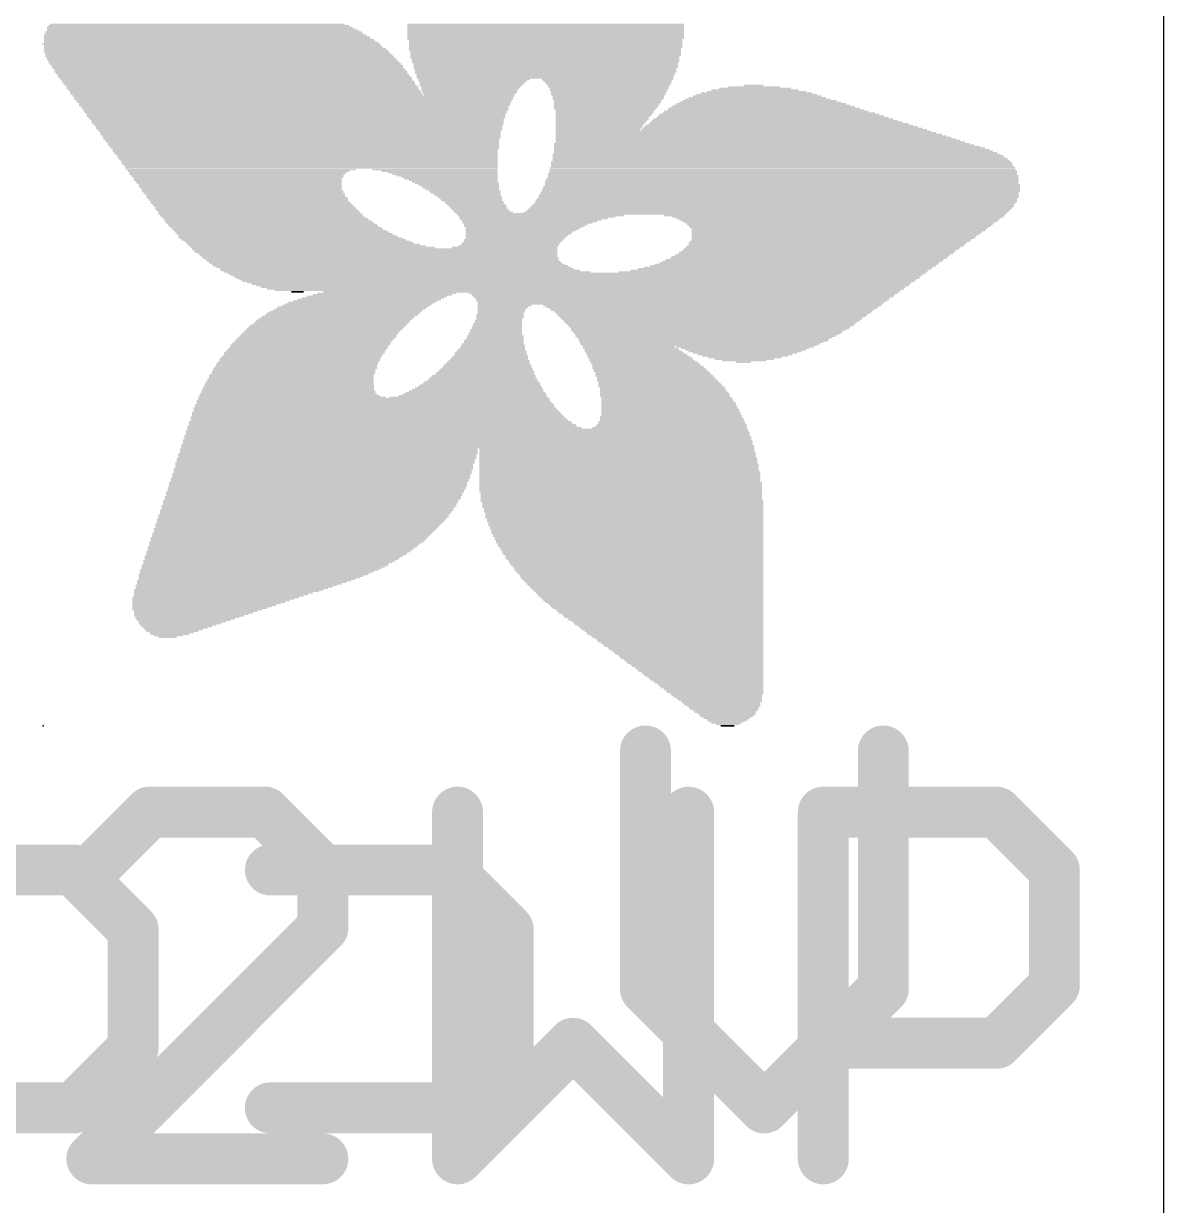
# Model space of a CAD drawing. Extents: x 0 to 10.2, y 0 to 12.7.
# Drawn here: x 7.317 to 10.16, y 6.806 to 9.752 of the extents above; entities that cross this region are included whole.
import ezdxf

# ---------------------------------------------------------------- set-up
doc = ezdxf.new("R2010")
doc.units = 0
for name, color, linetype in [('20', 53, 'CONTINUOUS'), ('21', 53, 'CONTINUOUS'), ('22', 40, 'CONTINUOUS'), ('23', 53, 'CONTINUOUS')]:
    doc.layers.add(name, color=color, linetype=linetype)

# ---------------------------------------------------------------- blocks, each defined once
blk = doc.blocks.new('RECT')
blk.add_solid([(-0.5, -0.5), (0.5, -0.5), (-0.5, 0.5), (0.5, 0.5)])

msp = doc.modelspace()

# ---------------------------------------------------------------- linework, layer by layer
at = {"layer": '20'}
msp.add_line((10.16, 10.16), (10.16, 2.54), dxfattribs=at)
at = {"layer": '21', "const_width": 0.127}
for points in [[(7.6316, 7.7858), (7.4876, 7.6418)], [(7.9197, 7.7858), (7.6316, 7.7858)], [(8.0638, 7.6418), (7.9197, 7.7858)], [(8.3997, 7.7858), (8.3997, 6.9215)], [(8.9759, 6.9215), (8.9759, 7.7858)], [(9.3118, 6.9215), (9.3118, 7.7858)], [(9.3118, 7.7858), (9.744, 7.7858)], [(9.744, 7.7858), (9.888, 7.6418)], [(8.0638, 7.4977), (8.0638, 7.6418)], [(9.888, 7.6418), (9.888, 7.3537)], [(7.4876, 6.9215), (8.0638, 7.4977)], [(9.888, 7.3537), (9.744, 7.2096)], [(8.3997, 6.9215), (8.6878, 7.2096)], [(8.6878, 7.2096), (8.9759, 6.9215)], [(9.744, 7.2096), (9.3118, 7.2096)], [(8.0638, 6.9215), (7.4876, 6.9215)]]:
    msp.add_lwpolyline(points, dxfattribs=at)
at = {"layer": '21', "const_width": 0.0635}
for points in [[(7.6316, 7.8176, 1), (7.6316, 7.7541)], [(7.6541, 7.7634, 1), (7.6092, 7.8083)], [(7.9422, 7.8083, 1), (7.8973, 7.7634)], [(7.9197, 7.7541, 1), (7.9197, 7.8176)], [(8.4314, 7.7858, 1), (8.3679, 7.7858)], [(9.0077, 7.7858, 1), (8.9442, 7.7858)], [(9.3436, 7.7858, 1), (9.2801, 7.7858)], [(9.3118, 7.8176, 1), (9.3118, 7.7541)], [(9.7664, 7.8083, 1), (9.7215, 7.7634)], [(9.744, 7.7541, 1), (9.744, 7.8176)], [(7.4651, 7.6642, 1), (7.51, 7.6193)], [(8.0955, 7.6418, 1), (8.032, 7.6418)], [(8.0413, 7.6193, 1), (8.0862, 7.6642)], [(9.9198, 7.6418, 1), (9.8563, 7.6418)], [(9.8656, 7.6193, 1), (9.9105, 7.6642)], [(8.0862, 7.4753, 1), (8.0413, 7.5202)], [(8.032, 7.4977, 1), (8.0955, 7.4977)], [(9.9105, 7.3312, 1), (9.8656, 7.3761)], [(9.8563, 7.3537, 1), (9.9198, 7.3537)], [(8.7102, 7.2321, 1), (8.6653, 7.1872)], [(8.7102, 7.1872, 1), (8.6653, 7.2321)], [(9.3118, 7.2414, 1), (9.3118, 7.1779)], [(9.7215, 7.2321, 1), (9.7664, 7.1872)], [(9.744, 7.1779, 1), (9.744, 7.2414)], [(7.4876, 6.9532, 1), (7.4876, 6.8898)], [(8.0638, 6.8898, 1), (8.0638, 6.9532)], [(7.4651, 6.944, 1), (7.51, 6.899)], [(8.3772, 6.944, 1), (8.4221, 6.899)], [(8.3679, 6.9215, 1), (8.4314, 6.9215)], [(8.9442, 6.9215, 1), (9.0077, 6.9215)], [(8.9535, 6.899, 1), (8.9984, 6.944)], [(9.2801, 6.9215, 1), (9.3436, 6.9215)]]:
    msp.add_lwpolyline(points, format="xyb", dxfattribs=at)
at = {"layer": '22', "const_width": 0.127}
for points in [[(8.8683, 7.3451), (8.8683, 7.9383)], [(9.4615, 7.9383), (9.4615, 7.3451)], [(6.9973, 7.6417), (7.4422, 7.6417)], [(7.4422, 7.6417), (7.5905, 7.4934)], [(7.9328, 7.6417), (8.3777, 7.6417)], [(8.3777, 7.6417), (8.526, 7.4934)], [(7.5905, 7.4934), (7.5905, 7.1968)], [(8.526, 7.4934), (8.526, 7.1968)], [(9.1649, 7.0485), (8.8683, 7.3451)], [(9.4615, 7.3451), (9.1649, 7.0485)], [(7.5905, 7.1968), (7.4422, 7.0485)], [(8.526, 7.1968), (8.3777, 7.0485)], [(7.4422, 7.0485), (6.9973, 7.0485)], [(8.3777, 7.0485), (7.9328, 7.0485)]]:
    msp.add_lwpolyline(points, dxfattribs=at)
at = {"layer": '22', "const_width": 0.0635}
for points in [[(8.9001, 7.9383, 1), (8.8366, 7.9383)], [(9.4933, 7.9383, 1), (9.4298, 7.9383)], [(7.4646, 7.6641, 1), (7.4197, 7.6192)], [(7.4422, 7.6099, 1), (7.4422, 7.6734)], [(7.9328, 7.6734, 1), (7.9328, 7.6099)], [(8.4001, 7.6641, 1), (8.3552, 7.6192)], [(8.3777, 7.6099, 1), (8.3777, 7.6734)], [(7.6222, 7.4934, 1), (7.5587, 7.4934)], [(7.568, 7.4709, 1), (7.6129, 7.5158)], [(8.5577, 7.4934, 1), (8.4942, 7.4934)], [(8.5035, 7.4709, 1), (8.5484, 7.5158)], [(8.8908, 7.3675, 1), (8.8459, 7.3226)], [(9.484, 7.3226, 1), (9.439, 7.3675)], [(8.8366, 7.3451, 1), (8.9001, 7.3451)], [(9.4298, 7.3451, 1), (9.4933, 7.3451)], [(7.6129, 7.1743, 1), (7.568, 7.2192)], [(8.5484, 7.1743, 1), (8.5035, 7.2192)], [(7.5587, 7.1968, 1), (7.6222, 7.1968)], [(8.4942, 7.1968, 1), (8.5577, 7.1968)], [(7.4197, 7.071, 1), (7.4646, 7.026)], [(7.4422, 7.0168, 1), (7.4422, 7.0803)], [(7.9328, 7.0803, 1), (7.9328, 7.0168)], [(8.3552, 7.071, 1), (8.4001, 7.026)], [(8.3777, 7.0168, 1), (8.3777, 7.0803)], [(9.1425, 7.071, 1), (9.1874, 7.026)], [(9.1425, 7.026, 1), (9.1874, 7.071)]]:
    msp.add_lwpolyline(points, format="xyb", dxfattribs=at)
at = {"layer": '23'}
msp.add_point((7.366, 8.001), dxfattribs=at)

# ---------------------------------------------------------------- block references
at = {"layer": '21'}
for p, xscale, yscale in [((7.7699, 9.7231), 0.8039, 0.0038), ((7.7661, 9.7307), 0.7887, 0.0038), ((7.768, 9.7269), 0.7925, 0.0038), ((7.7565, 9.7422), 0.762, 0.0038), ((7.7603, 9.7384), 0.7696, 0.0038), ((7.7642, 9.7346), 0.7773, 0.0039), ((7.7546, 9.746), 0.7506, 0.0038), ((7.7508, 9.7498), 0.7354, 0.0038), ((8.6195, 9.7498), 0.6896, 0.0038), ((8.6195, 9.746), 0.6896, 0.0038), ((8.6195, 9.7422), 0.6896, 0.0038), ((8.6195, 9.7384), 0.6896, 0.0038), ((8.6195, 9.7346), 0.6896, 0.0039), ((8.6195, 9.7307), 0.6896, 0.0038), ((8.6195, 9.7269), 0.6896, 0.0038), ((8.6195, 9.7231), 0.6896, 0.0038), ((7.7851, 9.7003), 0.842, 0.0038), ((7.7736, 9.7193), 0.8115, 0.0038), ((7.7755, 9.7155), 0.8153, 0.0038), ((7.7794, 9.7117), 0.823, 0.0038), ((7.7813, 9.7079), 0.8268, 0.0038), ((7.7851, 9.7041), 0.8344, 0.0038), ((7.7889, 9.6965), 0.842, 0.0039), ((7.7908, 9.6926), 0.8458, 0.0038), ((8.6195, 9.7193), 0.6896, 0.0038), ((8.6195, 9.7155), 0.6896, 0.0038), ((8.6176, 9.7117), 0.6858, 0.0038), ((8.6195, 9.7079), 0.682, 0.0038), ((8.6195, 9.7041), 0.682, 0.0038), ((8.6195, 9.7003), 0.682, 0.0038), ((8.6195, 9.6965), 0.682, 0.0039), ((8.6195, 9.6926), 0.682, 0.0038), ((7.7946, 9.6888), 0.8534, 0.0038), ((7.7966, 9.685), 0.8573, 0.0038), ((7.7985, 9.6812), 0.8611, 0.0038), ((7.806, 9.6698), 0.8687, 0.0038), ((7.8023, 9.6774), 0.8611, 0.0038), ((7.8042, 9.6736), 0.8649, 0.0038), ((7.8098, 9.666), 0.8687, 0.0038), ((7.8117, 9.6622), 0.8725, 0.0038), ((8.6176, 9.6888), 0.6782, 0.0038), ((8.6176, 9.685), 0.6782, 0.0038), ((8.6195, 9.6812), 0.6744, 0.0038), ((8.6195, 9.6774), 0.6744, 0.0038), ((8.6195, 9.6736), 0.6744, 0.0038), ((8.6176, 9.6698), 0.6706, 0.0038), ((8.6176, 9.666), 0.6706, 0.0038), ((8.6195, 9.6622), 0.6668, 0.0038), ((7.8155, 9.6584), 0.8725, 0.0039), ((7.8175, 9.6545), 0.8763, 0.0038), ((7.8213, 9.6507), 0.8763, 0.0038), ((7.8252, 9.6469), 0.8763, 0.0038), ((7.8252, 9.6431), 0.8763, 0.0038), ((7.829, 9.6393), 0.8763, 0.0038), ((7.8328, 9.6355), 0.8763, 0.0038), ((8.6195, 9.6584), 0.6668, 0.0039), ((8.6176, 9.6545), 0.663, 0.0038), ((8.6175, 9.6393), 0.6553, 0.0038), ((8.6195, 9.6507), 0.6592, 0.0038), ((8.6195, 9.6469), 0.6592, 0.0038), ((8.6195, 9.6431), 0.6592, 0.0038), ((8.6195, 9.6355), 0.6515, 0.0038), ((7.8347, 9.6317), 0.8801, 0.0038), ((7.8366, 9.6279), 0.8763, 0.0038), ((7.8422, 9.6203), 0.8801, 0.0039), ((7.8404, 9.6241), 0.8763, 0.0038), ((7.846, 9.6164), 0.8801, 0.0038), ((7.8479, 9.6126), 0.8763, 0.0038), ((7.8518, 9.6088), 0.8763, 0.0038), ((7.8537, 9.605), 0.8801, 0.0038), ((8.6175, 9.6279), 0.6477, 0.0038), ((8.6195, 9.6317), 0.6515, 0.0038), ((8.6175, 9.6203), 0.6401, 0.0039), ((8.6175, 9.6164), 0.6401, 0.0038), ((8.6195, 9.6241), 0.6439, 0.0038), ((8.4405, 9.6126), 0.2781, 0.0038), ((8.4367, 9.6088), 0.2705, 0.0038), ((8.4367, 9.605), 0.2629, 0.0038), ((8.7738, 9.6126), 0.3276, 0.0038), ((8.7738, 9.6088), 0.32, 0.0038), ((8.7757, 9.605), 0.3162, 0.0038), ((7.8556, 9.6012), 0.8763, 0.0038), ((7.8594, 9.5974), 0.8763, 0.0038), ((7.8633, 9.5936), 0.8763, 0.0038), ((7.8633, 9.5898), 0.8763, 0.0038), ((7.8671, 9.586), 0.8763, 0.0038), ((7.8709, 9.5822), 0.8763, 0.0039), ((7.8709, 9.5783), 0.8763, 0.0038), ((7.8747, 9.5745), 0.8763, 0.0038), ((8.4347, 9.6012), 0.259, 0.0038), ((8.4328, 9.5974), 0.2552, 0.0038), ((8.4328, 9.5936), 0.2476, 0.0038), ((8.4309, 9.5898), 0.2438, 0.0038), ((8.429, 9.586), 0.24, 0.0038), ((8.4309, 9.5822), 0.2362, 0.0039), ((8.429, 9.5783), 0.2324, 0.0038), ((8.429, 9.5745), 0.2248, 0.0038), ((8.7757, 9.6012), 0.3086, 0.0038), ((8.7776, 9.5974), 0.3048, 0.0038), ((8.7757, 9.5936), 0.301, 0.0038), ((8.7776, 9.5898), 0.2972, 0.0038), ((8.7757, 9.586), 0.2934, 0.0038), ((8.7776, 9.5822), 0.2896, 0.0039), ((8.7757, 9.5783), 0.2858, 0.0038), ((8.7757, 9.5745), 0.2858, 0.0038), ((9.1453, 9.5745), 0.301, 0.0038), ((9.1453, 9.5783), 0.2781, 0.0038), ((9.1453, 9.5822), 0.2477, 0.0039), ((9.1415, 9.586), 0.2171, 0.0038), ((9.1415, 9.5898), 0.1791, 0.0038), ((9.1395, 9.5936), 0.1295, 0.0038), ((9.1377, 9.5974), 0.0495, 0.0038), ((7.9909, 9.5707), 1.1011, 0.0038), ((7.9909, 9.5669), 1.0935, 0.0038), ((7.9909, 9.5631), 1.0935, 0.0038), ((7.9909, 9.5593), 1.0859, 0.0038), ((7.9928, 9.5555), 1.0821, 0.0038), ((7.9928, 9.5517), 1.0745, 0.0038), ((7.9928, 9.5479), 1.0745, 0.0038), ((7.9927, 9.5441), 1.0668, 0.0039), ((8.7757, 9.5707), 0.2782, 0.0038), ((8.7757, 9.5669), 0.2782, 0.0038), ((8.7738, 9.5631), 0.2744, 0.0038), ((8.7737, 9.5593), 0.2667, 0.0038), ((8.7737, 9.5555), 0.2667, 0.0038), ((8.7699, 9.5479), 0.2591, 0.0038), ((8.7699, 9.5441), 0.2591, 0.0039), ((8.7719, 9.5517), 0.2629, 0.0038), ((9.1624, 9.5441), 0.4572, 0.0039), ((9.1586, 9.5479), 0.442, 0.0038), ((9.1567, 9.5517), 0.423, 0.0038), ((9.1548, 9.5555), 0.4038, 0.0038), ((9.1529, 9.5593), 0.3848, 0.0038), ((9.1491, 9.5631), 0.362, 0.0038), ((9.1471, 9.5669), 0.3429, 0.0038), ((9.1472, 9.5707), 0.32, 0.0038), ((7.9947, 9.5402), 1.0629, 0.0038), ((7.9966, 9.5364), 1.0591, 0.0038), ((7.9947, 9.5326), 1.0553, 0.0038), ((7.9966, 9.5288), 1.0515, 0.0038), ((7.9966, 9.525), 1.0439, 0.0038), ((7.9966, 9.5212), 1.0439, 0.0038), ((7.9985, 9.5174), 1.0401, 0.0038), ((8.7681, 9.5402), 0.2553, 0.0038), ((8.7681, 9.5364), 0.2476, 0.0038), ((8.7662, 9.5326), 0.2438, 0.0038), ((8.7662, 9.5288), 0.2438, 0.0038), ((8.7643, 9.525), 0.24, 0.0038), ((8.7624, 9.5212), 0.2362, 0.0038), ((8.7605, 9.5174), 0.2324, 0.0038), ((9.1852, 9.5174), 0.5791, 0.0038), ((9.1814, 9.5212), 0.5639, 0.0038), ((9.1776, 9.525), 0.5487, 0.0038), ((9.1758, 9.5288), 0.5295, 0.0038), ((9.17, 9.5326), 0.5105, 0.0038), ((9.1682, 9.5364), 0.4915, 0.0038), ((9.1643, 9.5402), 0.4762, 0.0038), ((7.9985, 9.5136), 1.0325, 0.0038), ((8.0004, 9.5098), 1.0287, 0.0038), ((8.0004, 9.506), 1.0287, 0.0039), ((8.0023, 9.5021), 1.0249, 0.0038), ((8.0023, 9.4983), 1.0173, 0.0038), ((8.0042, 9.4945), 1.0135, 0.0038), ((8.0042, 9.4907), 1.0135, 0.0038), ((8.0061, 9.4869), 1.0096, 0.0038), ((8.7547, 9.5021), 0.2209, 0.0038), ((8.7509, 9.4907), 0.2133, 0.0038), ((8.7605, 9.5136), 0.2324, 0.0038), ((8.7586, 9.5098), 0.2286, 0.0038), ((8.7567, 9.506), 0.2247, 0.0039), ((8.7529, 9.4983), 0.2171, 0.0038), ((8.7529, 9.4945), 0.2171, 0.0038), ((8.7491, 9.4869), 0.2095, 0.0038), ((9.2139, 9.4869), 0.7125, 0.0038), ((9.2101, 9.4907), 0.6973, 0.0038), ((9.2062, 9.4945), 0.682, 0.0038), ((9.2024, 9.4983), 0.6668, 0.0038), ((9.2005, 9.5021), 0.6477, 0.0038), ((9.1948, 9.506), 0.6286, 0.0039), ((9.191, 9.5098), 0.6134, 0.0038), ((9.1872, 9.5136), 0.5982, 0.0038), ((8.0061, 9.4831), 1.002, 0.0038), ((8.008, 9.4793), 0.9982, 0.0038), ((8.008, 9.4755), 0.9982, 0.0038), ((8.0099, 9.4717), 0.9944, 0.0038), ((8.0118, 9.4679), 0.9906, 0.0039), ((8.0099, 9.464), 0.9868, 0.0038), ((8.0118, 9.4602), 0.983, 0.0038), ((8.0137, 9.4564), 0.9792, 0.0038), ((9.1319, 9.4717), 0.9753, 0.0038), ((9.1129, 9.4831), 0.9372, 0.0038), ((9.1186, 9.4793), 0.9486, 0.0038), ((9.1434, 9.464), 0.9982, 0.0038), ((9.1491, 9.4602), 1.0096, 0.0038), ((9.1548, 9.4564), 1.021, 0.0038), ((9.1263, 9.4755), 0.9639, 0.0038), ((9.1377, 9.4679), 0.9867, 0.0039), ((8.0156, 9.4526), 0.9754, 0.0038), ((8.0156, 9.4488), 0.9754, 0.0038), ((8.0175, 9.445), 0.9716, 0.0038), ((8.0194, 9.4412), 0.9678, 0.0038), ((8.0195, 9.4374), 0.9601, 0.0038), ((8.0195, 9.4336), 0.9601, 0.0038), ((8.0213, 9.4298), 0.9563, 0.0039), ((8.0233, 9.4259), 0.9525, 0.0038), ((9.1948, 9.4259), 1.1164, 0.0038), ((9.1776, 9.4412), 1.0745, 0.0038), ((9.1928, 9.4298), 1.1049, 0.0039), ((9.1586, 9.4526), 1.0364, 0.0038), ((9.1643, 9.4488), 1.0478, 0.0038), ((9.1719, 9.445), 1.063, 0.0038), ((9.1834, 9.4374), 1.0859, 0.0038), ((9.1872, 9.4336), 1.0935, 0.0038), ((8.0252, 9.4221), 0.9487, 0.0038), ((8.0252, 9.4183), 0.9487, 0.0038), ((8.0271, 9.4145), 0.9449, 0.0038), ((8.029, 9.4107), 0.9411, 0.0038), ((8.0309, 9.4069), 0.9373, 0.0038), ((8.0309, 9.4031), 0.9373, 0.0038), ((8.0328, 9.3993), 0.9335, 0.0038), ((9.2062, 9.4069), 1.1468, 0.0038), ((9.2081, 9.4031), 1.1506, 0.0038), ((9.2081, 9.3993), 1.1506, 0.0038), ((9.1986, 9.4221), 1.124, 0.0038), ((9.2005, 9.4183), 1.1278, 0.0038), ((9.2043, 9.4145), 1.1354, 0.0038), ((9.2062, 9.4107), 1.1392, 0.0038), ((8.0347, 9.3955), 0.9297, 0.0038), ((8.0347, 9.3917), 0.9297, 0.0039), ((7.8594, 9.3878), 0.5715, 0.0038), ((7.8537, 9.384), 0.5524, 0.0038), ((7.8518, 9.3802), 0.541, 0.0038), ((7.8499, 9.3764), 0.5372, 0.0038), ((7.8499, 9.3726), 0.5296, 0.0038), ((7.8518, 9.3688), 0.5258, 0.0038), ((8.3433, 9.3878), 0.3124, 0.0038), ((8.3547, 9.384), 0.2896, 0.0038), ((8.3624, 9.3802), 0.2743, 0.0038), ((8.3681, 9.3764), 0.2629, 0.0038), ((8.3738, 9.3726), 0.2515, 0.0038), ((8.3795, 9.3688), 0.2401, 0.0038), ((9.2119, 9.3726), 1.1735, 0.0038), ((9.2119, 9.3688), 1.1735, 0.0038), ((9.2101, 9.3764), 1.1697, 0.0038), ((9.2119, 9.384), 1.1659, 0.0038), ((9.2119, 9.3802), 1.1659, 0.0038), ((9.2101, 9.3917), 1.1621, 0.0039), ((9.2101, 9.3878), 1.1621, 0.0038), ((9.2101, 9.3955), 1.1545, 0.0038), ((7.8518, 9.365), 0.5182, 0.0038), ((7.8518, 9.3612), 0.5182, 0.0038), ((7.8537, 9.3574), 0.5144, 0.0038), ((7.8556, 9.3536), 0.5106, 0.0039), ((7.8575, 9.3497), 0.5068, 0.0038), ((7.8575, 9.3459), 0.5068, 0.0038), ((7.8594, 9.3421), 0.503, 0.0038), ((7.8613, 9.3383), 0.4992, 0.0038), ((8.3833, 9.365), 0.2324, 0.0038), ((8.389, 9.3612), 0.221, 0.0038), ((8.3928, 9.3574), 0.2134, 0.0038), ((8.3985, 9.3536), 0.2096, 0.0039), ((8.4024, 9.3497), 0.2019, 0.0038), ((8.4062, 9.3459), 0.1943, 0.0038), ((8.4081, 9.3421), 0.1905, 0.0038), ((8.4119, 9.3383), 0.1829, 0.0038), ((9.2063, 9.3383), 1.1925, 0.0038), ((9.2081, 9.3459), 1.1887, 0.0038), ((9.2081, 9.3421), 1.1887, 0.0038), ((9.2081, 9.3574), 1.1811, 0.0038), ((9.2081, 9.3536), 1.1811, 0.0039), ((9.2101, 9.3497), 1.1849, 0.0038), ((9.2101, 9.365), 1.1773, 0.0038), ((9.2101, 9.3612), 1.1773, 0.0038), ((7.8632, 9.3345), 0.503, 0.0038), ((7.8652, 9.3307), 0.4991, 0.0038), ((7.869, 9.3269), 0.4991, 0.0038), ((7.8709, 9.3231), 0.4953, 0.0038), ((7.8728, 9.3193), 0.4991, 0.0038), ((7.8765, 9.3155), 0.4991, 0.0039), ((7.8784, 9.3116), 0.4953, 0.0038), ((8.4176, 9.3345), 0.1791, 0.0038), ((8.4195, 9.3307), 0.1753, 0.0038), ((8.4233, 9.3269), 0.1676, 0.0038), ((8.4252, 9.3231), 0.1638, 0.0038), ((8.4309, 9.3193), 0.16, 0.0038), ((8.4328, 9.3155), 0.1562, 0.0039), ((8.4347, 9.3116), 0.1524, 0.0038), ((9.1948, 9.3116), 1.2002, 0.0038), ((9.1967, 9.3155), 1.1964, 0.0039), ((9.2005, 9.3231), 1.1964, 0.0038), ((9.2005, 9.3193), 1.1964, 0.0038), ((9.2025, 9.3307), 1.1925, 0.0038), ((9.2025, 9.3269), 1.1925, 0.0038), ((9.2063, 9.3345), 1.1925, 0.0038), ((7.8822, 9.3078), 0.4953, 0.0038), ((7.8841, 9.304), 0.4991, 0.0038), ((7.888, 9.3002), 0.4991, 0.0038), ((7.8918, 9.2964), 0.4991, 0.0038), ((7.8956, 9.2926), 0.4991, 0.0038), ((7.8975, 9.2888), 0.503, 0.0038), ((7.9013, 9.285), 0.503, 0.0038), ((7.9052, 9.2812), 0.5029, 0.0038), ((8.4404, 9.3078), 0.1486, 0.0038), ((8.4423, 9.304), 0.1448, 0.0038), ((8.4461, 9.3002), 0.1448, 0.0038), ((8.45, 9.2964), 0.1447, 0.0038), ((8.4519, 9.2926), 0.1409, 0.0038), ((8.4557, 9.2888), 0.1409, 0.0038), ((8.4595, 9.285), 0.141, 0.0038), ((8.4652, 9.2812), 0.1448, 0.0038), ((9.1681, 9.2812), 1.2078, 0.0038), ((9.1738, 9.285), 1.2039, 0.0038), ((9.1776, 9.2888), 1.2039, 0.0038), ((9.1814, 9.2926), 1.2039, 0.0038), ((9.1853, 9.2964), 1.204, 0.0038), ((9.1872, 9.3002), 1.2002, 0.0038), ((9.191, 9.304), 1.2002, 0.0038), ((9.1948, 9.3078), 1.2002, 0.0038), ((7.9071, 9.2774), 0.5067, 0.0039), ((7.9108, 9.2735), 0.5067, 0.0038), ((7.9146, 9.2697), 0.5067, 0.0038), ((7.9204, 9.2659), 0.5105, 0.0038), ((7.9242, 9.2621), 0.5105, 0.0038), ((7.928, 9.2583), 0.5182, 0.0038), ((7.9318, 9.2545), 0.5182, 0.0038), ((7.9375, 9.2507), 0.522, 0.0038), ((9.0824, 9.2774), 1.3716, 0.0039), ((8.6081, 9.2735), 0.4153, 0.0038), ((8.5985, 9.2697), 0.3886, 0.0038), ((8.589, 9.2659), 0.3696, 0.0038), ((8.5833, 9.2621), 0.3506, 0.0038), ((8.5794, 9.2583), 0.3353, 0.0038), ((8.5738, 9.2545), 0.3239, 0.0038), ((8.57, 9.2507), 0.3086, 0.0038), ((9.3396, 9.2735), 0.8496, 0.0038), ((9.3472, 9.2697), 0.8268, 0.0038), ((9.3491, 9.2659), 0.8078, 0.0038), ((9.3511, 9.2621), 0.7963, 0.0038), ((9.3529, 9.2583), 0.7848, 0.0038), ((9.3529, 9.2545), 0.7696, 0.0038), ((9.3529, 9.2507), 0.762, 0.0038), ((7.9413, 9.2469), 0.522, 0.0038), ((7.947, 9.2431), 0.5258, 0.0038), ((7.9508, 9.2393), 0.5258, 0.0039), ((7.9566, 9.2354), 0.5295, 0.0038), ((7.9623, 9.2316), 0.5334, 0.0038), ((7.968, 9.2278), 0.5372, 0.0038), ((7.9737, 9.224), 0.541, 0.0038), ((7.9775, 9.2202), 0.5486, 0.0038), ((8.5662, 9.2469), 0.3009, 0.0038), ((8.5643, 9.2431), 0.2895, 0.0038), ((8.5605, 9.2393), 0.2819, 0.0039), ((8.5567, 9.2354), 0.2743, 0.0038), ((8.5529, 9.2316), 0.2667, 0.0038), ((8.5471, 9.224), 0.2552, 0.0038), ((8.5452, 9.2202), 0.2514, 0.0038), ((8.551, 9.2278), 0.2629, 0.0038), ((9.3529, 9.2469), 0.7544, 0.0038), ((9.351, 9.2431), 0.743, 0.0038), ((9.351, 9.2393), 0.7354, 0.0039), ((9.3491, 9.2354), 0.7316, 0.0038), ((9.3453, 9.2316), 0.7239, 0.0038), ((9.3377, 9.2202), 0.7087, 0.0038), ((9.3434, 9.2278), 0.7201, 0.0038), ((9.3396, 9.224), 0.7125, 0.0038), ((7.9851, 9.2164), 0.5563, 0.0038), ((7.9909, 9.2126), 0.5601, 0.0038), ((8.0004, 9.2088), 0.5639, 0.0038), ((8.0061, 9.205), 0.5677, 0.0038), ((8.0156, 9.2012), 0.5792, 0.0039), ((8.0252, 9.1973), 0.5905, 0.0038), ((8.0385, 9.1935), 0.6096, 0.0038), ((8.5167, 9.1935), 0.2629, 0.0038), ((8.5262, 9.1973), 0.2515, 0.0038), ((8.53, 9.2012), 0.2439, 0.0039), ((8.5338, 9.205), 0.2439, 0.0038), ((8.5395, 9.2126), 0.2476, 0.0038), ((8.5376, 9.2088), 0.2438, 0.0038), ((8.5433, 9.2164), 0.2476, 0.0038), ((9.311, 9.1935), 0.6858, 0.0038), ((9.3167, 9.1973), 0.6896, 0.0038), ((9.3224, 9.205), 0.6934, 0.0038), ((9.3205, 9.2012), 0.6896, 0.0039), ((9.3282, 9.2088), 0.6973, 0.0038), ((9.3358, 9.2164), 0.7049, 0.0038), ((9.332, 9.2126), 0.6973, 0.0038), ((8.1928, 9.1897), 0.9106, 0.0038), ((8.1947, 9.1859), 0.9068, 0.0038), ((8.1966, 9.1821), 0.903, 0.0038), ((8.2004, 9.1783), 0.8954, 0.0038), ((8.2023, 9.1745), 0.8916, 0.0038), ((8.2042, 9.1707), 0.8878, 0.0038), ((8.208, 9.1669), 0.8878, 0.0038), ((8.2119, 9.1631), 0.8801, 0.0039), ((9.2653, 9.1631), 0.6934, 0.0039), ((9.2748, 9.1669), 0.6896, 0.0038), ((9.2786, 9.1707), 0.6896, 0.0038), ((9.2843, 9.1745), 0.6858, 0.0038), ((9.292, 9.1783), 0.6858, 0.0038), ((9.2958, 9.1821), 0.6858, 0.0038), ((9.3015, 9.1859), 0.682, 0.0038), ((9.3072, 9.1897), 0.6858, 0.0038), ((8.2157, 9.1592), 0.8801, 0.0038), ((8.2195, 9.1554), 0.8801, 0.0038), ((8.2271, 9.1516), 0.8801, 0.0038), ((8.2328, 9.1478), 0.8839, 0.0038), ((8.2404, 9.144), 0.884, 0.0038), ((8.2481, 9.1402), 0.8839, 0.0038), ((8.2576, 9.1364), 0.8953, 0.0038), ((8.2747, 9.1326), 0.9144, 0.0038), ((9.1853, 9.1326), 0.7696, 0.0038), ((9.2024, 9.1364), 0.743, 0.0038), ((9.2157, 9.1402), 0.7315, 0.0038), ((9.2253, 9.144), 0.7201, 0.0038), ((9.2367, 9.1478), 0.7124, 0.0038), ((9.2444, 9.1516), 0.7049, 0.0038), ((9.252, 9.1554), 0.6973, 0.0038), ((9.2596, 9.1592), 0.6972, 0.0038), ((8.6957, 9.1288), 1.7412, 0.0038), ((8.6957, 9.125), 1.726, 0.0039), ((8.6975, 9.1211), 1.7145, 0.0038), ((8.6995, 9.1173), 1.703, 0.0038), ((8.6995, 9.1135), 1.6878, 0.0038), ((8.7014, 9.1097), 1.6764, 0.0038), ((8.7033, 9.1059), 1.6574, 0.0038), ((8.7072, 9.1021), 1.6421, 0.0038), ((8.711, 9.0983), 1.6269, 0.0038), ((8.7128, 9.0945), 1.6078, 0.0038), ((8.7186, 9.0907), 1.5887, 0.0038), ((8.7242, 9.0869), 1.5621, 0.0039), ((8.0004, 9.083), 0.0305, 0.0038), ((8.2119, 9.0754), 0.3467, 0.0038), ((8.2233, 9.0792), 0.3467, 0.0038), ((8.7833, 9.083), 1.4364, 0.0038), ((8.9624, 9.0792), 1.0706, 0.0038), ((8.9624, 9.0754), 1.0554, 0.0038), ((8.1375, 9.0449), 0.3734, 0.0038), ((8.1471, 9.0488), 0.3695, 0.0039), ((8.1528, 9.0526), 0.3657, 0.0038), ((8.1604, 9.0564), 0.3658, 0.0038), ((8.1699, 9.0602), 0.362, 0.0038), ((8.1795, 9.064), 0.3581, 0.0038), ((8.189, 9.0678), 0.3543, 0.0038), ((8.1985, 9.0716), 0.3505, 0.0038), ((8.9624, 9.0716), 1.0478, 0.0038), ((8.9604, 9.0678), 1.0363, 0.0038), ((8.9604, 9.064), 1.0287, 0.0038), ((8.9586, 9.0602), 1.0249, 0.0038), ((8.9566, 9.0564), 1.0135, 0.0038), ((8.5166, 9.0488), 0.1334, 0.0039), ((8.5128, 9.0449), 0.1258, 0.0038), ((8.9548, 9.0526), 1.0097, 0.0038), ((9.0348, 9.0488), 0.842, 0.0039), ((9.0348, 9.0449), 0.8268, 0.0038), ((8.0937, 9.0145), 0.3848, 0.0038), ((8.0994, 9.0183), 0.381, 0.0038), ((8.1032, 9.0221), 0.381, 0.0038), ((8.1109, 9.0259), 0.381, 0.0038), ((8.1147, 9.0297), 0.381, 0.0038), ((8.1204, 9.0335), 0.3772, 0.0038), ((8.1261, 9.0373), 0.3734, 0.0038), ((8.1337, 9.0411), 0.3734, 0.0038), ((8.5032, 9.0145), 0.1143, 0.0038), ((8.5052, 9.0259), 0.1181, 0.0038), ((8.5052, 9.0221), 0.1181, 0.0038), ((8.5052, 9.0183), 0.1181, 0.0038), ((8.507, 9.0297), 0.1143, 0.0038), ((8.5109, 9.0411), 0.122, 0.0038), ((8.509, 9.0373), 0.1182, 0.0038), ((8.509, 9.0335), 0.1182, 0.0038), ((9.0367, 9.0411), 0.8154, 0.0038), ((9.0348, 9.0373), 0.8039, 0.0038), ((9.0366, 9.0335), 0.7925, 0.0038), ((9.0367, 9.0297), 0.7848, 0.0038), ((9.0348, 9.0259), 0.7734, 0.0038), ((9.0348, 9.0221), 0.7658, 0.0038), ((9.0329, 9.0183), 0.7544, 0.0038), ((9.0329, 9.0145), 0.7468, 0.0038), ((8.0613, 8.984), 0.3886, 0.0038), ((8.0651, 8.9878), 0.3886, 0.0038), ((8.069, 8.9916), 0.3887, 0.0038), ((8.0728, 8.9954), 0.3887, 0.0038), ((8.0766, 8.9992), 0.3886, 0.0038), ((8.0823, 9.003), 0.3848, 0.0038), ((8.0861, 9.0068), 0.3848, 0.0038), ((8.0899, 9.0107), 0.3848, 0.0039), ((8.4957, 8.9878), 0.1295, 0.0038), ((8.4957, 8.984), 0.1295, 0.0038), ((8.4976, 8.9954), 0.1257, 0.0038), ((8.4976, 8.9916), 0.1257, 0.0038), ((8.4995, 9.003), 0.1219, 0.0038), ((8.4995, 8.9992), 0.1219, 0.0038), ((8.5014, 9.0107), 0.1181, 0.0039), ((8.5014, 9.0068), 0.1181, 0.0038), ((9.0328, 9.0107), 0.7391, 0.0039), ((9.031, 9.0068), 0.7277, 0.0038), ((9.031, 9.003), 0.7201, 0.0038), ((9.031, 8.9992), 0.7125, 0.0038), ((9.029, 8.9954), 0.7011, 0.0038), ((9.0291, 8.9916), 0.6934, 0.0038), ((9.0253, 8.9878), 0.6858, 0.0038), ((9.0234, 8.984), 0.6743, 0.0038), ((8.0366, 8.9573), 0.3925, 0.0038), ((8.0404, 8.9611), 0.3924, 0.0038), ((8.0442, 8.9649), 0.3924, 0.0038), ((8.048, 8.9687), 0.3924, 0.0038), ((8.0518, 8.9726), 0.3924, 0.0039), ((8.0537, 8.9764), 0.3886, 0.0038), ((8.0575, 8.9802), 0.3886, 0.0038), ((8.49, 8.9611), 0.1485, 0.0038), ((8.49, 8.9573), 0.1485, 0.0038), ((8.4919, 8.9649), 0.1447, 0.0038), ((8.4938, 8.9726), 0.1409, 0.0039), ((8.4938, 8.9687), 0.1409, 0.0038), ((8.4938, 8.9802), 0.1333, 0.0038), ((8.4938, 8.9764), 0.1333, 0.0038), ((9.0234, 8.9802), 0.6667, 0.0038), ((9.0214, 8.9764), 0.6553, 0.0038), ((9.0176, 8.9726), 0.6477, 0.0039), ((9.0158, 8.9687), 0.6363, 0.0038), ((9.0138, 8.9649), 0.6248, 0.0038), ((9.0119, 8.9611), 0.621, 0.0038), ((9.0081, 8.9573), 0.6058, 0.0038), ((8.0175, 8.9306), 0.4, 0.0038), ((8.0156, 8.9268), 0.3962, 0.0038), ((8.0194, 8.9345), 0.3962, 0.0039), ((8.0232, 8.9383), 0.3962, 0.0038), ((8.0271, 8.9421), 0.3963, 0.0038), ((8.029, 8.9459), 0.3925, 0.0038), ((8.0309, 8.9497), 0.3963, 0.0038), ((8.0347, 8.9535), 0.3963, 0.0038), ((8.4824, 8.9306), 0.1791, 0.0038), ((8.4824, 8.9268), 0.1791, 0.0038), ((8.4843, 8.9345), 0.1753, 0.0039), ((8.4843, 8.9383), 0.1677, 0.0038), ((8.4862, 8.9421), 0.1639, 0.0038), ((8.4881, 8.9497), 0.1601, 0.0038), ((8.4881, 8.9459), 0.1601, 0.0038), ((8.488, 8.9535), 0.1524, 0.0038), ((9.0043, 8.9535), 0.5982, 0.0038), ((9.0024, 8.9497), 0.5868, 0.0038), ((8.8309, 8.9421), 0.2363, 0.0038), ((8.8271, 8.9459), 0.2286, 0.0038), ((8.8347, 8.9383), 0.2363, 0.0038), ((8.8385, 8.9345), 0.2439, 0.0039), ((8.8424, 8.9306), 0.2438, 0.0038), ((8.8462, 8.9268), 0.2514, 0.0038), ((9.1166, 8.9459), 0.3429, 0.0038), ((9.1167, 8.9421), 0.32, 0.0038), ((9.1186, 8.9383), 0.301, 0.0038), ((9.1167, 8.9345), 0.282, 0.0039), ((9.1167, 8.9306), 0.259, 0.0038), ((9.1167, 8.9268), 0.2362, 0.0038), ((7.9966, 8.8963), 0.4039, 0.0039), ((7.9985, 8.9002), 0.4001, 0.0038), ((8.0004, 8.904), 0.4039, 0.0038), ((8.0023, 8.9078), 0.4001, 0.0038), ((8.0061, 8.9154), 0.4, 0.0038), ((8.0061, 8.9116), 0.4, 0.0038), ((8.0099, 8.9192), 0.4, 0.0038), ((8.0118, 8.923), 0.3962, 0.0038), ((8.4728, 8.8963), 0.221, 0.0039), ((8.4747, 8.9002), 0.2172, 0.0038), ((8.4747, 8.904), 0.2096, 0.0038), ((8.4766, 8.9078), 0.2058, 0.0038), ((8.4786, 8.9116), 0.2019, 0.0038), ((8.4786, 8.9154), 0.1943, 0.0038), ((8.4805, 8.9192), 0.1905, 0.0038), ((8.4824, 8.923), 0.1867, 0.0038), ((8.85, 8.923), 0.2514, 0.0038), ((8.8538, 8.9192), 0.259, 0.0038), ((8.8576, 8.9154), 0.2591, 0.0038), ((8.8596, 8.9116), 0.2629, 0.0038), ((8.8652, 8.9078), 0.2667, 0.0038), ((8.8672, 8.904), 0.2705, 0.0038), ((8.871, 8.9002), 0.2705, 0.0038), ((8.8748, 8.8963), 0.2781, 0.0039), ((9.1167, 8.923), 0.2134, 0.0038), ((9.1167, 8.9192), 0.1828, 0.0038), ((9.1148, 8.9154), 0.1486, 0.0038), ((9.1148, 8.9116), 0.1105, 0.0038), ((9.1128, 8.9078), 0.0381, 0.0038), ((7.9851, 8.8735), 0.4115, 0.0038), ((7.9851, 8.8697), 0.4115, 0.0038), ((7.987, 8.8773), 0.4077, 0.0038), ((7.9909, 8.8849), 0.4077, 0.0038), ((7.9909, 8.8811), 0.4077, 0.0038), ((7.9947, 8.8925), 0.4077, 0.0038), ((7.9928, 8.8887), 0.4039, 0.0038), ((8.4633, 8.8697), 0.2629, 0.0038), ((8.4652, 8.8735), 0.2591, 0.0038), ((8.4671, 8.8773), 0.2476, 0.0038), ((8.469, 8.8811), 0.2438, 0.0038), ((8.4709, 8.8849), 0.24, 0.0038), ((8.4709, 8.8887), 0.2324, 0.0038), ((8.4728, 8.8925), 0.2286, 0.0038), ((8.8766, 8.8925), 0.2819, 0.0038), ((8.8804, 8.8887), 0.2819, 0.0038), ((8.8824, 8.8849), 0.2858, 0.0038), ((8.8862, 8.8811), 0.2858, 0.0038), ((8.8881, 8.8773), 0.2896, 0.0038), ((8.89, 8.8735), 0.2934, 0.0038), ((8.8938, 8.8697), 0.2934, 0.0038), ((7.9775, 8.843), 0.4268, 0.0038), ((7.9775, 8.8392), 0.4268, 0.0038), ((7.9795, 8.8506), 0.4229, 0.0038), ((7.9795, 8.8468), 0.4229, 0.0038), ((7.9813, 8.8582), 0.4191, 0.0039), ((7.9813, 8.8544), 0.4191, 0.0038), ((7.9832, 8.8659), 0.4153, 0.0038), ((7.9832, 8.8621), 0.4153, 0.0038), ((8.45, 8.8392), 0.3277, 0.0038), ((8.4519, 8.843), 0.3163, 0.0038), ((8.4557, 8.8468), 0.3086, 0.0038), ((8.4557, 8.8506), 0.301, 0.0038), ((8.4595, 8.8544), 0.2934, 0.0038), ((8.4595, 8.8582), 0.2857, 0.0039), ((8.4614, 8.8621), 0.2743, 0.0038), ((8.4633, 8.8659), 0.2705, 0.0038), ((8.8957, 8.8659), 0.2972, 0.0038), ((8.8976, 8.8621), 0.301, 0.0038), ((8.9071, 8.8468), 0.3125, 0.0038), ((8.9014, 8.8582), 0.301, 0.0039), ((8.9033, 8.8544), 0.3048, 0.0038), ((8.9052, 8.8506), 0.3086, 0.0038), ((8.9109, 8.843), 0.3125, 0.0038), ((8.9109, 8.8392), 0.3125, 0.0038), ((8.189, 8.8125), 0.8801, 0.0038), ((8.1909, 8.8087), 0.8839, 0.0038), ((7.987, 8.8201), 0.4686, 0.0039), ((8.1909, 8.8163), 0.8763, 0.0038), ((7.9775, 8.8278), 0.442, 0.0038), ((7.9813, 8.824), 0.4496, 0.0038), ((7.9775, 8.8354), 0.4344, 0.0038), ((7.9775, 8.8316), 0.4344, 0.0038), ((8.4271, 8.8201), 0.3962, 0.0039), ((8.4366, 8.824), 0.3696, 0.0038), ((8.4424, 8.8278), 0.3581, 0.0038), ((8.4443, 8.8316), 0.3467, 0.0038), ((8.4462, 8.8354), 0.3353, 0.0038), ((8.9147, 8.8316), 0.3201, 0.0038), ((8.9129, 8.8354), 0.3163, 0.0038), ((8.9167, 8.8278), 0.3239, 0.0038), ((8.9167, 8.824), 0.3239, 0.0038), ((8.9205, 8.8201), 0.3238, 0.0039), ((8.9224, 8.8163), 0.3276, 0.0038), ((8.9224, 8.8125), 0.3276, 0.0038), ((8.9243, 8.8087), 0.3314, 0.0038), ((8.1966, 8.782), 0.9182, 0.0039), ((8.1985, 8.7782), 0.922, 0.0038), ((8.1928, 8.7935), 0.903, 0.0038), ((8.1947, 8.7897), 0.9068, 0.0038), ((8.1966, 8.7859), 0.9106, 0.0038), ((8.1928, 8.8011), 0.8953, 0.0038), ((8.1928, 8.7973), 0.8953, 0.0038), ((8.1928, 8.8049), 0.8877, 0.0038), ((8.93, 8.7897), 0.3429, 0.0038), ((8.93, 8.7859), 0.3429, 0.0038), ((8.9262, 8.8049), 0.3352, 0.0038), ((8.9262, 8.8011), 0.3352, 0.0038), ((8.9281, 8.7973), 0.339, 0.0038), ((8.9281, 8.7935), 0.339, 0.0038), ((8.932, 8.782), 0.3467, 0.0039), ((8.932, 8.7782), 0.3467, 0.0038), ((8.2081, 8.7554), 0.9563, 0.0038), ((8.2119, 8.7516), 0.9639, 0.0038), ((8.2062, 8.7592), 0.9525, 0.0038), ((8.2004, 8.7706), 0.9334, 0.0038), ((8.2023, 8.7668), 0.9372, 0.0038), ((8.2042, 8.763), 0.941, 0.0038), ((8.2004, 8.7744), 0.9258, 0.0038), ((8.9338, 8.7516), 0.3734, 0.0038), ((8.9338, 8.7592), 0.3658, 0.0038), ((8.9338, 8.7554), 0.3658, 0.0038), ((8.9319, 8.7706), 0.3544, 0.0038), ((8.9338, 8.7668), 0.3582, 0.0038), ((8.9338, 8.763), 0.3582, 0.0038), ((8.9338, 8.7744), 0.3505, 0.0038), ((8.4233, 8.7249), 1.4097, 0.0038), ((8.4252, 8.7211), 1.4135, 0.0038), ((8.4233, 8.7363), 1.4021, 0.0038), ((8.4252, 8.7325), 1.4059, 0.0038), ((8.4252, 8.7287), 1.4059, 0.0038), ((8.2118, 8.7478), 0.9716, 0.0038), ((8.2175, 8.7439), 0.983, 0.0039), ((8.4252, 8.7401), 1.3983, 0.0038), ((8.9281, 8.7439), 0.3848, 0.0039), ((8.9319, 8.7478), 0.3772, 0.0038), ((8.0785, 8.6906), 0.7429, 0.0038), ((8.4233, 8.702), 1.4249, 0.0038), ((8.4252, 8.6982), 1.4288, 0.0038), ((8.4252, 8.6944), 1.4288, 0.0038), ((8.4233, 8.7135), 1.4173, 0.0038), ((8.4252, 8.7097), 1.4211, 0.0038), ((8.4252, 8.7058), 1.4211, 0.0039), ((8.4252, 8.7173), 1.4135, 0.0038), ((8.7967, 8.6906), 0.6858, 0.0038), ((8.0709, 8.6639), 0.7429, 0.0038), ((8.0709, 8.6601), 0.7429, 0.0038), ((8.0728, 8.6677), 0.7467, 0.0039), ((8.0766, 8.6792), 0.7467, 0.0038), ((8.0747, 8.6754), 0.7429, 0.0038), ((8.0747, 8.6716), 0.7429, 0.0038), ((8.0785, 8.6868), 0.7429, 0.0038), ((8.0785, 8.683), 0.7429, 0.0038), ((8.7967, 8.6868), 0.6858, 0.0038), ((8.7986, 8.683), 0.6896, 0.0038), ((8.7986, 8.6792), 0.6896, 0.0038), ((8.7986, 8.6754), 0.6896, 0.0038), ((8.7986, 8.6716), 0.6896, 0.0038), ((8.8005, 8.6677), 0.6934, 0.0039), ((8.8005, 8.6639), 0.6934, 0.0038), ((8.8005, 8.6601), 0.6934, 0.0038), ((8.0633, 8.6373), 0.7429, 0.0038), ((8.0633, 8.6335), 0.7429, 0.0038), ((8.0652, 8.6411), 0.7467, 0.0038), ((8.0671, 8.6525), 0.7429, 0.0038), ((8.0671, 8.6487), 0.7429, 0.0038), ((8.0671, 8.6449), 0.7429, 0.0038), ((8.069, 8.6563), 0.7467, 0.0038), ((8.8005, 8.6563), 0.6934, 0.0038), ((8.8024, 8.6525), 0.6972, 0.0038), ((8.8024, 8.6487), 0.6972, 0.0038), ((8.8024, 8.6449), 0.6972, 0.0038), ((8.8024, 8.6411), 0.6972, 0.0038), ((8.8024, 8.6373), 0.6972, 0.0038), ((8.8043, 8.6335), 0.701, 0.0038), ((8.0518, 8.6068), 0.743, 0.0038), ((8.0518, 8.603), 0.743, 0.0038), ((8.0575, 8.6182), 0.7468, 0.0038), ((8.0556, 8.6144), 0.743, 0.0038), ((8.0556, 8.6106), 0.743, 0.0038), ((8.0613, 8.6296), 0.7468, 0.0039), ((8.0594, 8.6258), 0.743, 0.0038), ((8.0594, 8.622), 0.743, 0.0038), ((8.8043, 8.6296), 0.701, 0.0039), ((8.8043, 8.6258), 0.701, 0.0038), ((8.8043, 8.622), 0.701, 0.0038), ((8.8043, 8.6182), 0.701, 0.0038), ((8.8043, 8.6144), 0.701, 0.0038), ((8.8043, 8.6106), 0.701, 0.0038), ((8.8062, 8.6068), 0.7048, 0.0038), ((8.8062, 8.603), 0.7048, 0.0038), ((8.0385, 8.5725), 0.7391, 0.0038), ((8.0442, 8.5839), 0.743, 0.0038), ((8.0423, 8.5801), 0.7391, 0.0038), ((8.0423, 8.5763), 0.7391, 0.0038), ((8.048, 8.5954), 0.743, 0.0038), ((8.048, 8.5915), 0.743, 0.0039), ((8.0461, 8.5877), 0.7392, 0.0038), ((8.0518, 8.5992), 0.743, 0.0038), ((8.8062, 8.5992), 0.7048, 0.0038), ((8.8062, 8.5954), 0.7048, 0.0038), ((8.8062, 8.5915), 0.7048, 0.0039), ((8.8062, 8.5877), 0.7048, 0.0038), ((8.8062, 8.5839), 0.7048, 0.0038), ((8.8081, 8.5801), 0.701, 0.0038), ((8.8081, 8.5763), 0.701, 0.0038), ((8.8081, 8.5725), 0.701, 0.0038), ((8.029, 8.5496), 0.7353, 0.0038), ((8.0252, 8.542), 0.7277, 0.0038), ((8.0271, 8.5458), 0.7315, 0.0038), ((8.0328, 8.5611), 0.7353, 0.0038), ((8.0328, 8.5573), 0.7353, 0.0038), ((8.0309, 8.5534), 0.7315, 0.0039), ((8.0366, 8.5649), 0.7353, 0.0038), ((8.0385, 8.5687), 0.7391, 0.0038), ((8.8081, 8.5687), 0.701, 0.0038), ((8.8081, 8.5649), 0.701, 0.0038), ((8.81, 8.5611), 0.7048, 0.0038), ((8.8119, 8.5573), 0.701, 0.0038), ((8.8119, 8.5534), 0.701, 0.0039), ((8.8119, 8.5496), 0.701, 0.0038), ((8.8119, 8.5458), 0.701, 0.0038), ((8.8138, 8.542), 0.6972, 0.0038), ((8.0099, 8.5153), 0.7201, 0.0039), ((8.0137, 8.5192), 0.72, 0.0038), ((8.0157, 8.5268), 0.7239, 0.0038), ((8.0157, 8.523), 0.7239, 0.0038), ((8.0213, 8.5344), 0.7277, 0.0038), ((8.0233, 8.5382), 0.7315, 0.0038), ((8.0195, 8.5306), 0.7239, 0.0038), ((8.8138, 8.5382), 0.6972, 0.0038), ((8.8138, 8.5344), 0.6972, 0.0038), ((8.8157, 8.5306), 0.6934, 0.0038), ((8.8157, 8.5268), 0.6934, 0.0038), ((8.8157, 8.523), 0.6934, 0.0038), ((8.8157, 8.5192), 0.6934, 0.0038), ((8.8176, 8.5153), 0.6896, 0.0039), ((7.9947, 8.4925), 0.7049, 0.0038), ((7.9928, 8.4887), 0.7011, 0.0038), ((7.9909, 8.4849), 0.6973, 0.0038), ((8.0023, 8.5039), 0.7125, 0.0038), ((7.9985, 8.4963), 0.7049, 0.0038), ((8.0004, 8.5001), 0.7087, 0.0038), ((8.008, 8.5115), 0.7163, 0.0038), ((8.0061, 8.5077), 0.7125, 0.0038), ((8.8176, 8.5115), 0.6896, 0.0038), ((8.8195, 8.5077), 0.6858, 0.0038), ((8.8195, 8.5039), 0.6858, 0.0038), ((8.8195, 8.5001), 0.6858, 0.0038), ((8.8214, 8.4963), 0.682, 0.0038), ((8.8214, 8.4925), 0.682, 0.0038), ((8.8233, 8.4887), 0.6782, 0.0038), ((8.8233, 8.4849), 0.6782, 0.0038), ((7.9718, 8.4582), 0.682, 0.0038), ((7.968, 8.4544), 0.6744, 0.0038), ((7.9794, 8.4696), 0.6896, 0.0038), ((7.9775, 8.4658), 0.6858, 0.0038), ((7.9756, 8.462), 0.682, 0.0038), ((7.987, 8.4811), 0.6972, 0.0038), ((7.9851, 8.4772), 0.6934, 0.0039), ((7.9832, 8.4734), 0.6896, 0.0038), ((8.8233, 8.4811), 0.6782, 0.0038), ((8.8252, 8.4772), 0.6744, 0.0039), ((8.8252, 8.4734), 0.6744, 0.0038), ((8.8271, 8.4696), 0.6705, 0.0038), ((8.8271, 8.4658), 0.6705, 0.0038), ((8.8291, 8.462), 0.6667, 0.0038), ((8.8291, 8.4582), 0.6667, 0.0038), ((8.8309, 8.4544), 0.6629, 0.0038), ((7.9527, 8.4353), 0.6591, 0.0038), ((7.9489, 8.4315), 0.6515, 0.0038), ((7.947, 8.4277), 0.6477, 0.0038), ((7.9623, 8.4468), 0.6705, 0.0038), ((7.9585, 8.443), 0.6629, 0.0038), ((7.9566, 8.4391), 0.6591, 0.0039), ((7.9661, 8.4506), 0.6706, 0.0038), ((8.8309, 8.4506), 0.6629, 0.0038), ((8.8329, 8.4468), 0.6591, 0.0038), ((8.8347, 8.443), 0.6553, 0.0038), ((8.8347, 8.4391), 0.6553, 0.0039), ((8.8367, 8.4353), 0.6515, 0.0038), ((8.8367, 8.4315), 0.6515, 0.0038), ((8.8385, 8.4277), 0.6477, 0.0038), ((7.9184, 8.401), 0.6135, 0.0039), ((7.9146, 8.3972), 0.6058, 0.0038), ((7.9299, 8.4125), 0.6286, 0.0038), ((7.9261, 8.4087), 0.621, 0.0038), ((7.9223, 8.4049), 0.6134, 0.0038), ((7.9414, 8.4239), 0.6439, 0.0038), ((7.9375, 8.4201), 0.6362, 0.0038), ((7.9356, 8.4163), 0.6324, 0.0038), ((8.8405, 8.4239), 0.6439, 0.0038), ((8.8405, 8.4201), 0.6439, 0.0038), ((8.8423, 8.4163), 0.6401, 0.0038), ((8.8443, 8.4125), 0.6363, 0.0038), ((8.8462, 8.4087), 0.6324, 0.0038), ((8.8462, 8.4049), 0.6324, 0.0038), ((8.8481, 8.401), 0.6286, 0.0039), ((8.85, 8.3972), 0.6248, 0.0038), ((7.8841, 8.3744), 0.5601, 0.0038), ((7.8803, 8.3706), 0.5525, 0.0038), ((7.8899, 8.3782), 0.5715, 0.0038), ((7.8746, 8.3668), 0.541, 0.0038), ((7.9051, 8.3896), 0.5944, 0.0038), ((7.8994, 8.3858), 0.583, 0.0038), ((7.8956, 8.382), 0.5753, 0.0038), ((7.9108, 8.3934), 0.5982, 0.0038), ((8.8519, 8.3934), 0.621, 0.0038), ((8.8519, 8.3896), 0.621, 0.0038), ((8.8538, 8.3858), 0.6172, 0.0038), ((8.8557, 8.382), 0.6134, 0.0038), ((8.8576, 8.3782), 0.6096, 0.0038), ((8.8595, 8.3744), 0.6058, 0.0038), ((8.8595, 8.3706), 0.6058, 0.0038), ((8.8614, 8.3668), 0.602, 0.0038), ((7.8289, 8.3401), 0.4724, 0.0038), ((7.8232, 8.3363), 0.461, 0.0038), ((7.8479, 8.3515), 0.5029, 0.0038), ((7.8422, 8.3477), 0.4915, 0.0038), ((7.8366, 8.3439), 0.4801, 0.0038), ((7.867, 8.3629), 0.5334, 0.0039), ((7.8613, 8.3591), 0.522, 0.0038), ((7.8556, 8.3553), 0.5106, 0.0038), ((8.8633, 8.3629), 0.5982, 0.0039), ((8.8652, 8.3591), 0.5943, 0.0038), ((8.8672, 8.3553), 0.5905, 0.0038), ((8.869, 8.3515), 0.5867, 0.0038), ((8.871, 8.3477), 0.5829, 0.0038), ((8.8728, 8.3439), 0.5791, 0.0038), ((8.8748, 8.3401), 0.5753, 0.0038), ((8.8766, 8.3363), 0.5715, 0.0038), ((7.7966, 8.321), 0.4153, 0.0038), ((7.7908, 8.3172), 0.4038, 0.0038), ((7.7851, 8.3134), 0.3924, 0.0038), ((7.7794, 8.3096), 0.381, 0.0038), ((7.8098, 8.3287), 0.4343, 0.0038), ((7.8156, 8.3325), 0.4458, 0.0038), ((7.8042, 8.3248), 0.4229, 0.0039), ((8.8786, 8.3325), 0.5677, 0.0038), ((8.8804, 8.3287), 0.5639, 0.0038), ((8.8824, 8.3248), 0.5601, 0.0039), ((8.8843, 8.321), 0.5562, 0.0038), ((8.8862, 8.3172), 0.5524, 0.0038), ((8.8881, 8.3134), 0.5486, 0.0038), ((8.89, 8.3096), 0.5448, 0.0038), ((7.7737, 8.3058), 0.3696, 0.0038), ((7.768, 8.302), 0.3581, 0.0038), ((7.7623, 8.2982), 0.3467, 0.0038), ((7.7566, 8.2944), 0.3353, 0.0038), ((7.7508, 8.2906), 0.3238, 0.0038), ((7.747, 8.2867), 0.3086, 0.0039), ((7.7413, 8.2829), 0.2972, 0.0038), ((7.7356, 8.2791), 0.2857, 0.0038), ((8.8938, 8.3058), 0.5372, 0.0038), ((8.8957, 8.302), 0.5334, 0.0038), ((8.8976, 8.2982), 0.5296, 0.0038), ((8.8995, 8.2944), 0.5258, 0.0038), ((8.9033, 8.2906), 0.5181, 0.0038), ((8.9053, 8.2867), 0.5143, 0.0039), ((8.9071, 8.2829), 0.5105, 0.0038), ((8.9109, 8.2791), 0.5029, 0.0038), ((7.7299, 8.2753), 0.2743, 0.0038), ((7.7261, 8.2715), 0.2591, 0.0038), ((7.7204, 8.2677), 0.2477, 0.0038), ((7.7165, 8.2639), 0.2324, 0.0038), ((7.7127, 8.2601), 0.2172, 0.0038), ((7.707, 8.2563), 0.2058, 0.0038), ((7.7031, 8.2525), 0.1905, 0.0038), ((7.6994, 8.2486), 0.1753, 0.0039), ((8.9129, 8.2753), 0.4991, 0.0038), ((8.9147, 8.2715), 0.4953, 0.0038), ((8.9185, 8.2677), 0.4877, 0.0038), ((8.9205, 8.2639), 0.4839, 0.0038), ((8.9243, 8.2601), 0.4762, 0.0038), ((8.9262, 8.2563), 0.4724, 0.0038), ((8.9281, 8.2525), 0.4686, 0.0038), ((8.9319, 8.2486), 0.461, 0.0039), ((7.6956, 8.2448), 0.16, 0.0038), ((7.6918, 8.241), 0.1447, 0.0038), ((7.688, 8.2372), 0.1295, 0.0038), ((7.6861, 8.2334), 0.1105, 0.0038), ((7.6823, 8.2296), 0.0953, 0.0038), ((7.6784, 8.2258), 0.0724, 0.0038), ((7.6766, 8.222), 0.0457, 0.0038), ((8.9338, 8.2448), 0.4572, 0.0038), ((8.9357, 8.241), 0.4534, 0.0038), ((8.9395, 8.2372), 0.4458, 0.0038), ((8.9414, 8.2334), 0.4419, 0.0038), ((8.9434, 8.2296), 0.4381, 0.0038), ((8.9472, 8.2258), 0.4305, 0.0038), ((8.949, 8.222), 0.4267, 0.0038), ((8.9528, 8.2182), 0.4191, 0.0038), ((8.9548, 8.2144), 0.4153, 0.0038), ((8.9566, 8.2105), 0.4115, 0.0039), ((8.9605, 8.2067), 0.4038, 0.0038), ((8.9624, 8.2029), 0.4, 0.0038), ((8.9643, 8.1991), 0.3962, 0.0038), ((8.9681, 8.1953), 0.3886, 0.0038), ((8.97, 8.1915), 0.3848, 0.0038), ((8.9738, 8.1877), 0.3772, 0.0038), ((8.9757, 8.1839), 0.3734, 0.0038), ((8.9776, 8.1801), 0.3696, 0.0038), ((8.9815, 8.1763), 0.3619, 0.0038), ((8.9833, 8.1724), 0.3581, 0.0039), ((8.9853, 8.1686), 0.3543, 0.0038), ((8.9891, 8.1648), 0.3467, 0.0038), ((8.9909, 8.161), 0.3429, 0.0038), ((8.9929, 8.1572), 0.3391, 0.0038), ((8.9967, 8.1534), 0.3315, 0.0038), ((8.9986, 8.1496), 0.3276, 0.0038), ((9.0024, 8.1458), 0.32, 0.0038), ((9.0043, 8.142), 0.3162, 0.0038), ((9.0062, 8.1382), 0.3124, 0.0038), ((9.01, 8.1343), 0.3048, 0.0039), ((9.0119, 8.1305), 0.301, 0.0038), ((9.0138, 8.1267), 0.2972, 0.0038), ((9.0176, 8.1229), 0.2895, 0.0038), ((9.0196, 8.1191), 0.2857, 0.0038), ((9.0214, 8.1153), 0.2819, 0.0038), ((9.0252, 8.1115), 0.2743, 0.0038), ((9.0272, 8.1077), 0.2705, 0.0038), ((9.031, 8.1039), 0.2629, 0.0038), ((9.0328, 8.1001), 0.2591, 0.0038), ((9.0348, 8.0962), 0.2553, 0.0039), ((9.0386, 8.0924), 0.2476, 0.0038), ((9.0405, 8.0886), 0.2438, 0.0038), ((9.0424, 8.0848), 0.24, 0.0038), ((9.0462, 8.081), 0.2324, 0.0038), ((9.0462, 8.0772), 0.2248, 0.0038), ((9.0481, 8.0734), 0.221, 0.0038), ((9.0519, 8.0696), 0.2134, 0.0038), ((9.0539, 8.0658), 0.2095, 0.0038), ((9.0577, 8.062), 0.2019, 0.0038), ((9.0577, 8.0582), 0.1943, 0.0039), ((9.0595, 8.0543), 0.1905, 0.0038), ((9.0633, 8.0505), 0.1829, 0.0038), ((9.0633, 8.0467), 0.1753, 0.0038), ((9.0653, 8.0429), 0.1715, 0.0038), ((9.0672, 8.0391), 0.16, 0.0038), ((9.0672, 8.0353), 0.1524, 0.0038), ((9.071, 8.0315), 0.1448, 0.0038), ((9.071, 8.0277), 0.1372, 0.0038), ((9.0709, 8.0239), 0.1295, 0.0038), ((9.0709, 8.0201), 0.1143, 0.0039), ((9.0729, 8.0162), 0.1029, 0.0038), ((9.071, 8.0124), 0.0914, 0.0038), ((9.071, 8.0086), 0.0762, 0.0038), ((9.0729, 8.0048), 0.0572, 0.0038), ((9.0729, 8.001), 0.0343, 0.0038)]:
    msp.add_blockref('RECT', p, dxfattribs=dict(at, xscale=xscale, yscale=yscale))

doc.saveas('drawing.dxf')
